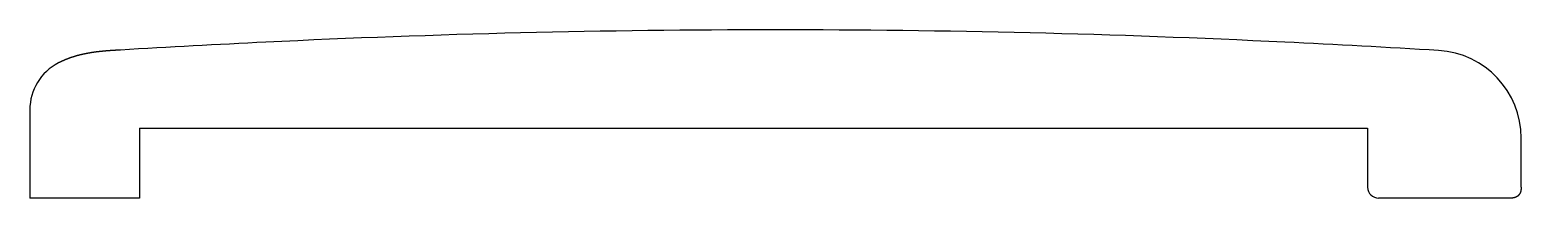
# Model space of a CAD drawing. Extents: x 237.4 to 271.4, y 714.6 to 718.5.
import ezdxf

# ---------------------------------------------------------------- set-up
doc = ezdxf.new("R2010")
doc.units = 0
doc.layers.get('0').update_dxf_attribs({"linetype": 'CONTINUOUS'})

msp = doc.modelspace()

# ---------------------------------------------------------------- linework, layer by layer
at = {"color": 7}
for p, q in [((237.447, 716.65), (237.447, 714.634)), ((239.947, 716.234), (267.947, 716.234)), ((239.947, 716.234), (239.947, 714.634)), ((267.947, 716.234), (267.947, 714.884)), ((271.447, 714.884), (271.447, 716.006)), ((239.947, 714.634), (237.447, 714.634)), ((271.197, 714.634), (268.197, 714.634))]:
    msp.add_line(p, q, dxfattribs=at)
for points in [[(239.513, 718.014, 0), (239.505, 718.013, 0), (239.498, 718.013, 0), (239.49, 718.012, 0), (239.482, 718.012, 0), (239.475, 718.011, 0), (239.467, 718.011, 0), (239.459, 718.011, 0), (239.452, 718.01, 0), (239.444, 718.01, 0), (239.436, 718.009, 0), (239.429, 718.009, 0), (239.421, 718.008, 0), (239.414, 718.008, 0), (239.406, 718.007, 0), (239.398, 718.007, 0), (239.391, 718.006, 0), (239.383, 718.006, 0), (239.375, 718.005, 0), (239.368, 718.005, 0), (239.36, 718.004, 0), (239.352, 718.004, 0), (239.345, 718.003, 0), (239.337, 718.003, 0), (239.329, 718.002, 0), (239.322, 718.002, 0), (239.314, 718.001, 0), (239.307, 718.001, 0), (239.299, 718, 0), (239.291, 718, 0), (239.284, 717.999, 0), (239.276, 717.999, 0), (239.268, 717.998, 0), (239.261, 717.998, 0), (239.253, 717.997, 0), (239.245, 717.996, 0), (239.238, 717.996, 0), (239.23, 717.995, 0), (239.222, 717.995, 0), (239.215, 717.994, 0), (239.207, 717.993, 0), (239.2, 717.993, 0), (239.192, 717.992, 0), (239.184, 717.992, 0), (239.177, 717.991, 0), (239.169, 717.99, 0), (239.161, 717.99, 0), (239.154, 717.989, 0), (239.146, 717.988, 0), (239.139, 717.988, 0), (239.131, 717.987, 0), (239.123, 717.986, 0), (239.116, 717.985, 0), (239.108, 717.985, 0), (239.1, 717.984, 0), (239.093, 717.983, 0), (239.085, 717.982, 0), (239.078, 717.982, 0), (239.07, 717.981, 0), (239.062, 717.98, 0), (239.055, 717.979, 0), (239.047, 717.979, 0), (239.039, 717.978, 0), (239.032, 717.977, 0), (239.024, 717.976, 0), (239.017, 717.975, 0), (239.009, 717.974, 0), (239.001, 717.973, 0), (238.994, 717.972, 0), (238.986, 717.972, 0), (238.979, 717.971, 0), (238.971, 717.97, 0), (238.963, 717.969, 0), (238.956, 717.968, 0), (238.948, 717.967, 0), (238.941, 717.966, 0), (238.933, 717.965, 0), (238.926, 717.964, 0), (238.918, 717.963, 0), (238.91, 717.962, 0), (238.903, 717.961, 0), (238.895, 717.959, 0), (238.888, 717.958, 0), (238.88, 717.957, 0), (238.873, 717.956, 0), (238.865, 717.955, 0), (238.857, 717.954, 0), (238.85, 717.953, 0), (238.842, 717.951, 0), (238.835, 717.95, 0), (238.827, 717.949, 0), (238.82, 717.948, 0), (238.812, 717.946, 0), (238.805, 717.945, 0), (238.797, 717.944, 0), (238.79, 717.943, 0), (238.782, 717.941, 0), (238.775, 717.94, 0), (238.767, 717.939, 0), (238.759, 717.937, 0), (238.752, 717.936, 0), (238.744, 717.934, 0), (238.737, 717.933, 0), (238.729, 717.931, 0), (238.722, 717.93, 0), (238.714, 717.928, 0), (238.707, 717.927, 0), (238.7, 717.925, 0), (238.692, 717.924, 0), (238.685, 717.922, 0), (238.677, 717.921, 0), (238.67, 717.919, 0), (238.662, 717.917, 0), (238.655, 717.916, 0), (238.647, 717.914, 0), (238.64, 717.912, 0), (238.632, 717.911, 0), (238.625, 717.909, 0), (238.618, 717.907, 0), (238.61, 717.905, 0), (238.603, 717.904, 0), (238.595, 717.902, 0), (238.588, 717.9, 0), (238.581, 717.898, 0), (238.573, 717.896, 0), (238.566, 717.894, 0), (238.558, 717.892, 0), (238.551, 717.89, 0), (238.544, 717.889, 0), (238.536, 717.887, 0), (238.529, 717.885, 0), (238.522, 717.882, 0), (238.514, 717.88, 0), (238.507, 717.878, 0), (238.5, 717.876, 0), (238.492, 717.874, 0), (238.485, 717.872, 0), (238.478, 717.87, 0), (238.47, 717.868, 0), (238.463, 717.865, 0), (238.456, 717.863, 0), (238.449, 717.861, 0), (238.441, 717.859, 0), (238.434, 717.856, 0), (238.427, 717.854, 0), (238.419, 717.852, 0), (238.412, 717.849, 0), (238.405, 717.847, 0), (238.398, 717.845, 0), (238.391, 717.842, 0), (238.383, 717.84, 0), (238.376, 717.837, 0), (238.369, 717.835, 0), (238.362, 717.832, 0), (238.355, 717.83, 0), (238.348, 717.827, 0), (238.34, 717.824, 0), (238.333, 717.822, 0), (238.326, 717.819, 0), (238.319, 717.817, 0), (238.312, 717.814, 0), (238.305, 717.811, 0), (238.298, 717.808, 0), (238.291, 717.806, 0), (238.284, 717.803, 0), (238.276, 717.8, 0), (238.269, 717.797, 0), (238.262, 717.794, 0), (238.255, 717.791, 0), (238.248, 717.788, 0), (238.241, 717.785, 0), (238.234, 717.783, 0), (238.227, 717.78, 0), (238.22, 717.777, 0), (238.213, 717.773, 0), (238.207, 717.77, 0), (238.2, 717.767, 0), (238.193, 717.764, 0), (238.186, 717.761, 0), (238.179, 717.758, 0), (238.172, 717.755, 0), (238.165, 717.751, 0), (238.158, 717.748, 0), (238.151, 717.745, 0), (238.145, 717.742, 0), (238.138, 717.738, 0), (238.131, 717.735, 0), (238.124, 717.732, 0), (238.117, 717.728, 0), (238.111, 717.725, 0), (238.104, 717.721, 0), (238.097, 717.718, 0)], [(271.447, 714.884, 0), (271.447, 714.883, 0), (271.447, 714.882, 0), (271.447, 714.882, 0), (271.447, 714.881, 0), (271.447, 714.881, 0), (271.447, 714.88, 0), (271.447, 714.88, 0), (271.447, 714.879, 0), (271.447, 714.879, 0), (271.447, 714.878, 0), (271.447, 714.877, 0), (271.447, 714.877, 0), (271.447, 714.876, 0), (271.447, 714.876, 0), (271.447, 714.875, 0), (271.447, 714.875, 0), (271.447, 714.874, 0), (271.447, 714.874, 0), (271.447, 714.873, 0), (271.447, 714.872, 0), (271.447, 714.872, 0), (271.447, 714.871, 0), (271.447, 714.871, 0), (271.447, 714.87, 0), (271.447, 714.87, 0), (271.447, 714.869, 0), (271.447, 714.869, 0), (271.447, 714.868, 0), (271.447, 714.867, 0), (271.447, 714.867, 0), (271.446, 714.866, 0), (271.446, 714.866, 0), (271.446, 714.865, 0), (271.446, 714.865, 0), (271.446, 714.864, 0), (271.446, 714.864, 0), (271.446, 714.863, 0), (271.446, 714.862, 0), (271.446, 714.862, 0), (271.446, 714.861, 0), (271.446, 714.861, 0), (271.446, 714.86, 0), (271.446, 714.86, 0), (271.446, 714.859, 0), (271.446, 714.859, 0), (271.446, 714.858, 0), (271.446, 714.858, 0), (271.446, 714.857, 0), (271.446, 714.856, 0), (271.446, 714.856, 0), (271.446, 714.855, 0), (271.446, 714.855, 0), (271.446, 714.854, 0), (271.446, 714.854, 0), (271.446, 714.853, 0), (271.446, 714.853, 0), (271.446, 714.852, 0), (271.446, 714.852, 0), (271.446, 714.851, 0), (271.446, 714.85, 0), (271.446, 714.85, 0), (271.446, 714.849, 0), (271.446, 714.849, 0), (271.445, 714.848, 0), (271.445, 714.848, 0), (271.445, 714.847, 0), (271.445, 714.847, 0), (271.445, 714.846, 0), (271.445, 714.845, 0), (271.445, 714.845, 0), (271.445, 714.844, 0), (271.445, 714.844, 0), (271.445, 714.843, 0), (271.445, 714.843, 0), (271.445, 714.842, 0), (271.445, 714.842, 0), (271.445, 714.841, 0), (271.445, 714.841, 0), (271.445, 714.84, 0), (271.445, 714.839, 0), (271.445, 714.839, 0), (271.445, 714.838, 0), (271.444, 714.838, 0), (271.444, 714.837, 0), (271.444, 714.837, 0), (271.444, 714.836, 0), (271.444, 714.836, 0), (271.444, 714.835, 0), (271.444, 714.835, 0), (271.444, 714.834, 0), (271.444, 714.834, 0), (271.444, 714.833, 0), (271.444, 714.832, 0), (271.444, 714.832, 0), (271.444, 714.831, 0), (271.444, 714.831, 0), (271.444, 714.83, 0), (271.444, 714.83, 0), (271.443, 714.829, 0), (271.443, 714.829, 0), (271.443, 714.828, 0), (271.443, 714.828, 0), (271.443, 714.827, 0), (271.443, 714.826, 0), (271.443, 714.826, 0), (271.443, 714.825, 0), (271.443, 714.825, 0), (271.443, 714.824, 0), (271.443, 714.824, 0), (271.443, 714.823, 0), (271.443, 714.823, 0), (271.442, 714.822, 0), (271.442, 714.822, 0), (271.442, 714.821, 0), (271.442, 714.821, 0), (271.442, 714.82, 0), (271.442, 714.82, 0), (271.442, 714.819, 0), (271.442, 714.818, 0), (271.442, 714.818, 0), (271.442, 714.817, 0), (271.442, 714.817, 0), (271.442, 714.816, 0), (271.441, 714.816, 0), (271.441, 714.815, 0), (271.441, 714.815, 0), (271.441, 714.814, 0), (271.441, 714.814, 0), (271.441, 714.813, 0), (271.441, 714.813, 0), (271.441, 714.812, 0), (271.441, 714.812, 0), (271.441, 714.811, 0), (271.441, 714.811, 0), (271.44, 714.81, 0), (271.44, 714.809, 0), (271.44, 714.809, 0), (271.44, 714.808, 0), (271.44, 714.808, 0), (271.44, 714.807, 0), (271.44, 714.807, 0), (271.44, 714.806, 0), (271.44, 714.806, 0), (271.439, 714.805, 0), (271.439, 714.805, 0), (271.439, 714.804, 0), (271.439, 714.804, 0), (271.439, 714.803, 0), (271.439, 714.803, 0), (271.439, 714.802, 0), (271.439, 714.802, 0), (271.439, 714.801, 0), (271.438, 714.801, 0), (271.438, 714.8, 0), (271.438, 714.799, 0), (271.438, 714.799, 0), (271.438, 714.798, 0), (271.438, 714.798, 0), (271.438, 714.797, 0), (271.438, 714.797, 0), (271.438, 714.796, 0), (271.437, 714.796, 0), (271.437, 714.795, 0), (271.437, 714.795, 0), (271.437, 714.794, 0), (271.437, 714.794, 0), (271.437, 714.793, 0), (271.437, 714.793, 0), (271.436, 714.792, 0), (271.436, 714.792, 0), (271.436, 714.791, 0), (271.436, 714.791, 0), (271.436, 714.79, 0), (271.436, 714.79, 0), (271.436, 714.789, 0), (271.436, 714.789, 0), (271.435, 714.788, 0), (271.435, 714.788, 0), (271.435, 714.787, 0), (271.435, 714.787, 0), (271.435, 714.786, 0), (271.435, 714.786, 0), (271.435, 714.785, 0), (271.434, 714.785, 0), (271.434, 714.784, 0), (271.434, 714.784, 0), (271.434, 714.783, 0), (271.434, 714.783, 0), (271.434, 714.782, 0), (271.434, 714.782, 0), (271.433, 714.781, 0), (271.433, 714.781, 0), (271.433, 714.78, 0), (271.433, 714.78, 0), (271.433, 714.779, 0), (271.433, 714.779, 0), (271.432, 714.778, 0), (271.432, 714.778, 0), (271.432, 714.777, 0), (271.432, 714.777, 0), (271.432, 714.776, 0), (271.432, 714.776, 0), (271.431, 714.775, 0), (271.431, 714.775, 0), (271.431, 714.774, 0), (271.431, 714.774, 0), (271.431, 714.773, 0), (271.431, 714.773, 0), (271.43, 714.772, 0), (271.43, 714.772, 0), (271.43, 714.771, 0), (271.43, 714.771, 0), (271.43, 714.77, 0), (271.43, 714.77, 0), (271.429, 714.769, 0), (271.429, 714.769, 0), (271.429, 714.768, 0), (271.429, 714.768, 0), (271.429, 714.767, 0), (271.429, 714.767, 0), (271.428, 714.766, 0), (271.428, 714.766, 0), (271.428, 714.765, 0), (271.428, 714.765, 0), (271.428, 714.764, 0), (271.427, 714.764, 0), (271.427, 714.763, 0), (271.427, 714.763, 0), (271.427, 714.762, 0), (271.427, 714.762, 0), (271.426, 714.761, 0), (271.426, 714.761, 0), (271.426, 714.76, 0), (271.426, 714.76, 0), (271.426, 714.759, 0), (271.425, 714.759, 0), (271.425, 714.758, 0), (271.425, 714.758, 0), (271.425, 714.757, 0), (271.425, 714.757, 0), (271.424, 714.756, 0), (271.424, 714.756, 0), (271.424, 714.755, 0), (271.424, 714.755, 0), (271.424, 714.755, 0), (271.423, 714.754, 0), (271.423, 714.754, 0), (271.423, 714.753, 0), (271.423, 714.753, 0), (271.423, 714.752, 0), (271.422, 714.752, 0), (271.422, 714.751, 0), (271.422, 714.751, 0), (271.422, 714.75, 0), (271.422, 714.75, 0), (271.421, 714.749, 0), (271.421, 714.749, 0), (271.421, 714.748, 0), (271.421, 714.748, 0), (271.42, 714.747, 0), (271.42, 714.747, 0), (271.42, 714.747, 0), (271.42, 714.746, 0), (271.42, 714.746, 0), (271.419, 714.745, 0), (271.419, 714.745, 0), (271.419, 714.744, 0), (271.419, 714.744, 0), (271.418, 714.743, 0), (271.418, 714.743, 0), (271.418, 714.742, 0), (271.418, 714.742, 0), (271.417, 714.741, 0), (271.417, 714.741, 0), (271.417, 714.741, 0), (271.417, 714.74, 0), (271.416, 714.74, 0), (271.416, 714.739, 0), (271.416, 714.739, 0), (271.416, 714.738, 0), (271.415, 714.738, 0), (271.415, 714.737, 0), (271.415, 714.737, 0), (271.415, 714.737, 0), (271.414, 714.736, 0), (271.414, 714.736, 0), (271.414, 714.735, 0), (271.414, 714.735, 0), (271.413, 714.734, 0), (271.413, 714.734, 0), (271.413, 714.733, 0), (271.413, 714.733, 0), (271.412, 714.732, 0), (271.412, 714.732, 0), (271.412, 714.732, 0), (271.412, 714.731, 0), (271.411, 714.731, 0), (271.411, 714.73, 0), (271.411, 714.73, 0), (271.411, 714.729, 0), (271.41, 714.729, 0), (271.41, 714.729, 0), (271.41, 714.728, 0), (271.41, 714.728, 0), (271.409, 714.727, 0), (271.409, 714.727, 0), (271.409, 714.726, 0), (271.408, 714.726, 0), (271.408, 714.726, 0), (271.408, 714.725, 0), (271.408, 714.725, 0), (271.407, 714.724, 0), (271.407, 714.724, 0), (271.407, 714.723, 0), (271.406, 714.723, 0), (271.406, 714.723, 0), (271.406, 714.722, 0), (271.406, 714.722, 0), (271.405, 714.721, 0), (271.405, 714.721, 0), (271.405, 714.72, 0), (271.404, 714.72, 0), (271.404, 714.72, 0), (271.404, 714.719, 0), (271.404, 714.719, 0), (271.403, 714.718, 0), (271.403, 714.718, 0), (271.403, 714.718, 0), (271.402, 714.717, 0), (271.402, 714.717, 0), (271.402, 714.716, 0), (271.401, 714.716, 0), (271.401, 714.715, 0), (271.401, 714.715, 0), (271.401, 714.715, 0), (271.4, 714.714, 0), (271.4, 714.714, 0), (271.4, 714.713, 0), (271.399, 714.713, 0), (271.399, 714.713, 0), (271.399, 714.712, 0), (271.398, 714.712, 0), (271.398, 714.711, 0), (271.398, 714.711, 0), (271.397, 714.711, 0), (271.397, 714.71, 0), (271.397, 714.71, 0), (271.396, 714.709, 0), (271.396, 714.709, 0), (271.396, 714.709, 0), (271.395, 714.708, 0), (271.395, 714.708, 0), (271.395, 714.708, 0), (271.395, 714.707, 0), (271.394, 714.707, 0), (271.394, 714.706, 0), (271.394, 714.706, 0), (271.393, 714.706, 0), (271.393, 714.705, 0), (271.393, 714.705, 0), (271.392, 714.704, 0), (271.392, 714.704, 0), (271.392, 714.704, 0), (271.391, 714.703, 0), (271.391, 714.703, 0), (271.39, 714.703, 0), (271.39, 714.702, 0), (271.39, 714.702, 0), (271.389, 714.701, 0), (271.389, 714.701, 0), (271.389, 714.701, 0), (271.388, 714.7, 0), (271.388, 714.7, 0), (271.388, 714.7, 0), (271.387, 714.699, 0), (271.387, 714.699, 0), (271.387, 714.698, 0), (271.386, 714.698, 0), (271.386, 714.698, 0), (271.386, 714.697, 0), (271.385, 714.697, 0), (271.385, 714.697, 0), (271.385, 714.696, 0), (271.384, 714.696, 0), (271.384, 714.696, 0), (271.383, 714.695, 0), (271.383, 714.695, 0), (271.383, 714.694, 0), (271.382, 714.694, 0), (271.382, 714.694, 0), (271.382, 714.693, 0), (271.381, 714.693, 0), (271.381, 714.693, 0), (271.381, 714.692, 0), (271.38, 714.692, 0), (271.38, 714.692, 0), (271.379, 714.691, 0), (271.379, 714.691, 0), (271.379, 714.691, 0), (271.378, 714.69, 0), (271.378, 714.69, 0), (271.378, 714.69, 0), (271.377, 714.689, 0), (271.377, 714.689, 0), (271.376, 714.689, 0), (271.376, 714.688, 0), (271.376, 714.688, 0), (271.375, 714.688, 0), (271.375, 714.687, 0), (271.375, 714.687, 0), (271.374, 714.687, 0), (271.374, 714.686, 0), (271.373, 714.686, 0), (271.373, 714.686, 0), (271.373, 714.685, 0), (271.372, 714.685, 0), (271.372, 714.685, 0), (271.371, 714.684, 0), (271.371, 714.684, 0), (271.371, 714.684, 0), (271.37, 714.683, 0), (271.37, 714.683, 0), (271.369, 714.683, 0), (271.369, 714.682, 0), (271.369, 714.682, 0), (271.368, 714.682, 0), (271.368, 714.681, 0), (271.367, 714.681, 0), (271.367, 714.681, 0), (271.367, 714.681, 0), (271.366, 714.68, 0), (271.366, 714.68, 0), (271.365, 714.68, 0), (271.365, 714.679, 0), (271.365, 714.679, 0), (271.364, 714.679, 0), (271.364, 714.678, 0), (271.363, 714.678, 0), (271.363, 714.678, 0), (271.363, 714.677, 0), (271.362, 714.677, 0), (271.362, 714.677, 0), (271.361, 714.677, 0), (271.361, 714.676, 0), (271.36, 714.676, 0), (271.36, 714.676, 0), (271.36, 714.675, 0), (271.359, 714.675, 0), (271.359, 714.675, 0), (271.358, 714.675, 0), (271.358, 714.674, 0), (271.357, 714.674, 0), (271.357, 714.674, 0), (271.357, 714.673, 0), (271.356, 714.673, 0), (271.356, 714.673, 0), (271.355, 714.673, 0), (271.355, 714.672, 0), (271.354, 714.672, 0), (271.354, 714.672, 0), (271.354, 714.671, 0), (271.353, 714.671, 0), (271.353, 714.671, 0), (271.352, 714.671, 0), (271.352, 714.67, 0), (271.351, 714.67, 0), (271.351, 714.67, 0), (271.351, 714.67, 0), (271.35, 714.669, 0), (271.35, 714.669, 0), (271.349, 714.669, 0), (271.349, 714.668, 0), (271.348, 714.668, 0), (271.348, 714.668, 0), (271.347, 714.668, 0), (271.347, 714.667, 0), (271.347, 714.667, 0), (271.346, 714.667, 0), (271.346, 714.667, 0), (271.345, 714.666, 0), (271.345, 714.666, 0), (271.344, 714.666, 0), (271.344, 714.666, 0), (271.343, 714.665, 0), (271.343, 714.665, 0), (271.342, 714.665, 0), (271.342, 714.665, 0), (271.342, 714.664, 0), (271.341, 714.664, 0), (271.341, 714.664, 0), (271.34, 714.664, 0), (271.34, 714.663, 0), (271.339, 714.663, 0), (271.339, 714.663, 0), (271.338, 714.663, 0), (271.338, 714.662, 0), (271.337, 714.662, 0), (271.337, 714.662, 0), (271.337, 714.662, 0), (271.336, 714.661, 0), (271.336, 714.661, 0), (271.335, 714.661, 0), (271.335, 714.661, 0), (271.334, 714.661, 0), (271.334, 714.66, 0), (271.333, 714.66, 0), (271.333, 714.66, 0), (271.332, 714.66, 0), (271.332, 714.659, 0), (271.331, 714.659, 0), (271.331, 714.659, 0), (271.33, 714.659, 0), (271.33, 714.659, 0), (271.33, 714.658, 0), (271.329, 714.658, 0), (271.329, 714.658, 0), (271.328, 714.658, 0), (271.328, 714.657, 0), (271.327, 714.657, 0), (271.327, 714.657, 0), (271.326, 714.657, 0), (271.326, 714.657, 0), (271.325, 714.656, 0), (271.325, 714.656, 0), (271.324, 714.656, 0), (271.324, 714.656, 0), (271.323, 714.656, 0), (271.323, 714.655, 0), (271.322, 714.655, 0), (271.322, 714.655, 0), (271.321, 714.655, 0), (271.321, 714.655, 0), (271.32, 714.654, 0), (271.32, 714.654, 0), (271.32, 714.654, 0), (271.319, 714.654, 0), (271.319, 714.654, 0), (271.318, 714.653, 0), (271.318, 714.653, 0), (271.317, 714.653, 0), (271.317, 714.653, 0), (271.316, 714.653, 0), (271.316, 714.653, 0), (271.315, 714.652, 0), (271.315, 714.652, 0), (271.314, 714.652, 0), (271.314, 714.652, 0), (271.313, 714.652, 0), (271.313, 714.651, 0), (271.312, 714.651, 0), (271.312, 714.651, 0), (271.311, 714.651, 0), (271.311, 714.651, 0), (271.31, 714.651, 0), (271.31, 714.65, 0), (271.309, 714.65, 0), (271.309, 714.65, 0), (271.308, 714.65, 0), (271.308, 714.65, 0), (271.307, 714.65, 0), (271.307, 714.649, 0), (271.306, 714.649, 0), (271.306, 714.649, 0), (271.305, 714.649, 0), (271.305, 714.649, 0), (271.304, 714.649, 0), (271.304, 714.648, 0), (271.303, 714.648, 0), (271.303, 714.648, 0), (271.302, 714.648, 0), (271.302, 714.648, 0), (271.301, 714.648, 0), (271.301, 714.647, 0), (271.3, 714.647, 0), (271.3, 714.647, 0), (271.299, 714.647, 0), (271.299, 714.647, 0), (271.298, 714.647, 0), (271.298, 714.646, 0), (271.297, 714.646, 0), (271.297, 714.646, 0), (271.296, 714.646, 0), (271.296, 714.646, 0), (271.295, 714.646, 0), (271.295, 714.646, 0), (271.294, 714.645, 0), (271.294, 714.645, 0), (271.293, 714.645, 0), (271.293, 714.645, 0), (271.292, 714.645, 0), (271.292, 714.645, 0), (271.291, 714.645, 0), (271.291, 714.644, 0), (271.29, 714.644, 0), (271.29, 714.644, 0), (271.289, 714.644, 0), (271.289, 714.644, 0), (271.288, 714.644, 0), (271.287, 714.644, 0), (271.287, 714.644, 0), (271.286, 714.643, 0), (271.286, 714.643, 0), (271.285, 714.643, 0), (271.285, 714.643, 0), (271.284, 714.643, 0), (271.284, 714.643, 0), (271.283, 714.643, 0), (271.283, 714.643, 0), (271.282, 714.642, 0), (271.282, 714.642, 0), (271.281, 714.642, 0), (271.281, 714.642, 0), (271.28, 714.642, 0), (271.28, 714.642, 0), (271.279, 714.642, 0), (271.279, 714.642, 0), (271.278, 714.641, 0), (271.278, 714.641, 0), (271.277, 714.641, 0), (271.277, 714.641, 0), (271.276, 714.641, 0), (271.275, 714.641, 0), (271.275, 714.641, 0), (271.274, 714.641, 0), (271.274, 714.641, 0), (271.273, 714.64, 0), (271.273, 714.64, 0), (271.272, 714.64, 0), (271.272, 714.64, 0), (271.271, 714.64, 0), (271.271, 714.64, 0), (271.27, 714.64, 0), (271.27, 714.64, 0), (271.269, 714.64, 0), (271.269, 714.64, 0), (271.268, 714.639, 0), (271.268, 714.639, 0), (271.267, 714.639, 0), (271.267, 714.639, 0), (271.266, 714.639, 0), (271.265, 714.639, 0), (271.265, 714.639, 0), (271.264, 714.639, 0), (271.264, 714.639, 0), (271.263, 714.639, 0), (271.263, 714.639, 0), (271.262, 714.638, 0), (271.262, 714.638, 0), (271.261, 714.638, 0), (271.261, 714.638, 0), (271.26, 714.638, 0), (271.26, 714.638, 0), (271.259, 714.638, 0), (271.259, 714.638, 0), (271.258, 714.638, 0), (271.257, 714.638, 0), (271.257, 714.638, 0), (271.256, 714.638, 0), (271.256, 714.637, 0), (271.255, 714.637, 0), (271.255, 714.637, 0), (271.254, 714.637, 0), (271.254, 714.637, 0), (271.253, 714.637, 0), (271.253, 714.637, 0), (271.252, 714.637, 0), (271.252, 714.637, 0), (271.251, 714.637, 0), (271.25, 714.637, 0), (271.25, 714.637, 0), (271.249, 714.637, 0), (271.249, 714.637, 0), (271.248, 714.636, 0), (271.248, 714.636, 0), (271.247, 714.636, 0), (271.247, 714.636, 0), (271.246, 714.636, 0), (271.246, 714.636, 0), (271.245, 714.636, 0), (271.245, 714.636, 0), (271.244, 714.636, 0), (271.243, 714.636, 0), (271.243, 714.636, 0), (271.242, 714.636, 0), (271.242, 714.636, 0), (271.241, 714.636, 0), (271.241, 714.636, 0), (271.24, 714.636, 0), (271.24, 714.636, 0), (271.239, 714.635, 0), (271.239, 714.635, 0), (271.238, 714.635, 0), (271.237, 714.635, 0), (271.237, 714.635, 0), (271.236, 714.635, 0), (271.236, 714.635, 0), (271.235, 714.635, 0), (271.235, 714.635, 0), (271.234, 714.635, 0), (271.234, 714.635, 0), (271.233, 714.635, 0), (271.233, 714.635, 0), (271.232, 714.635, 0), (271.232, 714.635, 0), (271.231, 714.635, 0), (271.23, 714.635, 0), (271.23, 714.635, 0), (271.229, 714.635, 0), (271.229, 714.635, 0), (271.228, 714.635, 0), (271.228, 714.635, 0), (271.227, 714.634, 0), (271.227, 714.634, 0), (271.226, 714.634, 0), (271.225, 714.634, 0), (271.225, 714.634, 0), (271.224, 714.634, 0), (271.224, 714.634, 0), (271.223, 714.634, 0), (271.223, 714.634, 0), (271.222, 714.634, 0), (271.222, 714.634, 0), (271.221, 714.634, 0), (271.221, 714.634, 0), (271.22, 714.634, 0), (271.219, 714.634, 0), (271.219, 714.634, 0), (271.218, 714.634, 0), (271.218, 714.634, 0), (271.217, 714.634, 0), (271.217, 714.634, 0), (271.216, 714.634, 0), (271.216, 714.634, 0), (271.215, 714.634, 0), (271.215, 714.634, 0), (271.214, 714.634, 0), (271.213, 714.634, 0), (271.213, 714.634, 0), (271.212, 714.634, 0), (271.212, 714.634, 0), (271.211, 714.634, 0), (271.211, 714.634, 0), (271.21, 714.634, 0), (271.21, 714.634, 0), (271.209, 714.634, 0), (271.208, 714.634, 0), (271.208, 714.634, 0), (271.207, 714.634, 0), (271.207, 714.634, 0), (271.206, 714.634, 0), (271.206, 714.634, 0), (271.205, 714.634, 0), (271.205, 714.634, 0), (271.204, 714.634, 0), (271.203, 714.634, 0), (271.203, 714.634, 0), (271.202, 714.634, 0), (271.202, 714.634, 0), (271.201, 714.634, 0), (271.201, 714.634, 0), (271.2, 714.634, 0), (271.2, 714.634, 0), (271.199, 714.634, 0), (271.198, 714.634, 0), (271.198, 714.634, 0), (271.197, 714.634, 0), (271.197, 714.634, 0)]]:
    msp.add_polyline3d(points, dxfattribs=at)
for centre, radius, start, end in [((254.447, 479.143), 239.331, 87.2197, 92.78213), ((258.402, 397.756), 320.814, 92.78213, 93.3754), ((250.51, 398.089), 320.481, 86.59127, 87.2197), ((269.447, 716.006), 2, 360, 86.5913), ((238.649, 716.65), 1.202, 117.3384, 180), ((268.197, 714.884), 0.25, 180, 270)]:
    msp.add_arc(centre, radius, start, end, dxfattribs=at)

doc.saveas('drawing.dxf')
